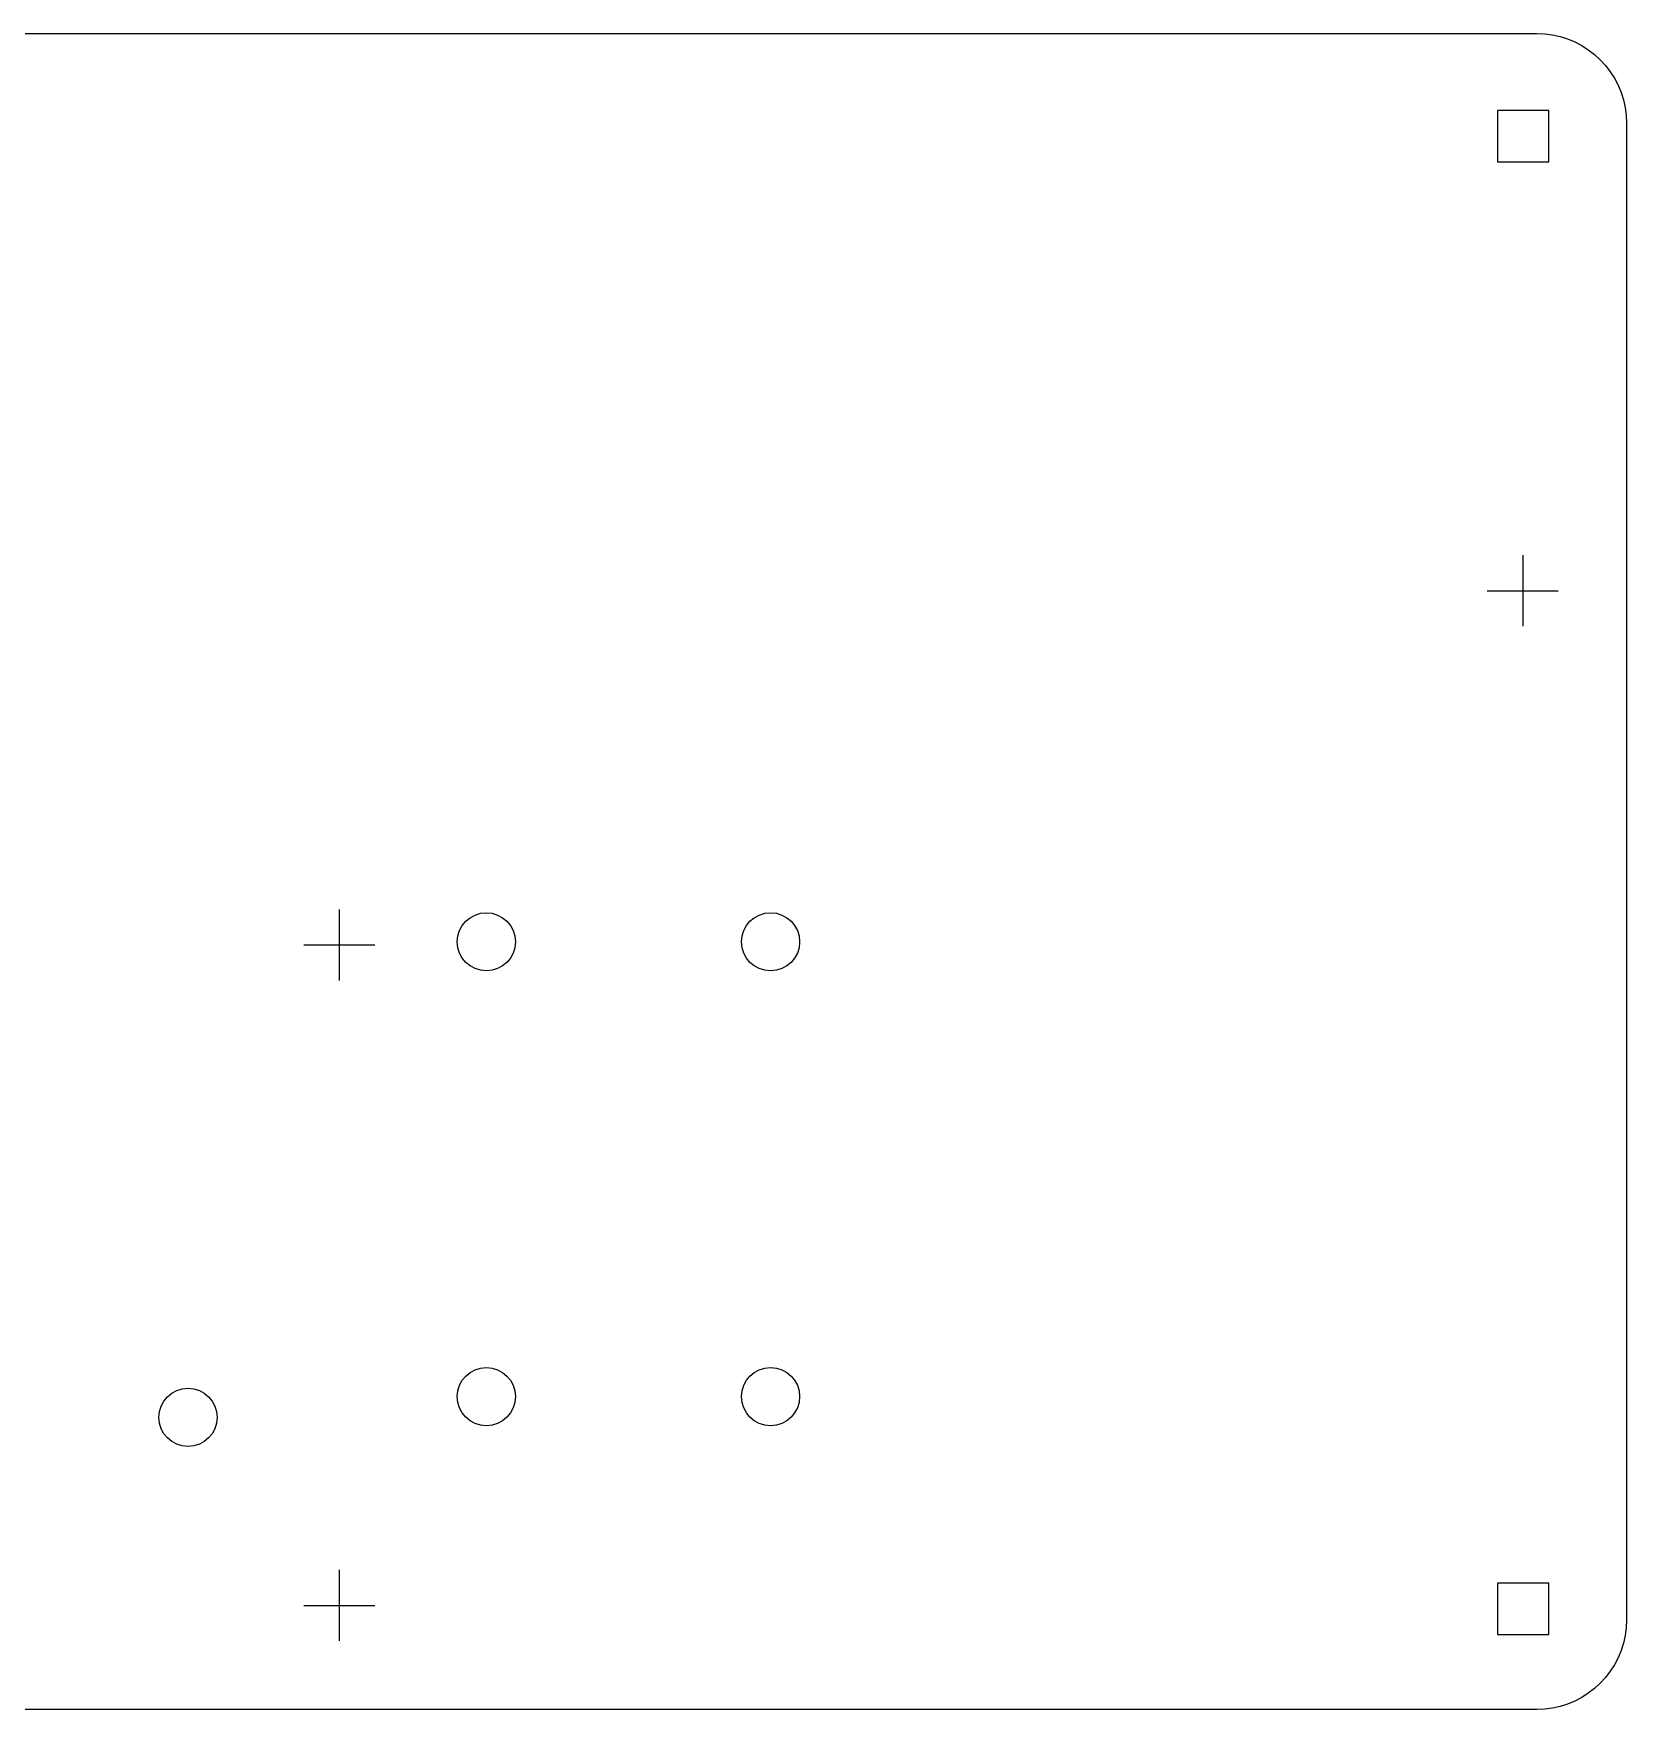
# Model space of a CAD drawing. Header units: millimetres. Extents: x -7 to 136, y -22 to 70.
# Drawn here: x 64.9 to 136.1, y -4.5 to 70.4 of the extents above; entities that cross this region are included whole.
import ezdxf

# ---------------------------------------------------------------- set-up
doc = ezdxf.new("R2010")
doc.units = ezdxf.units.MM
doc.layers.add('BLACK', color=250, linetype='CONTINUOUS')

msp = doc.modelspace()

# ---------------------------------------------------------------- linework, layer by layer
at = {"layer": 'BLACK', "linetype": 'CONTINUOUS'}
for p, q in [((-0.619139, 70.384186), (132.1, 70.384186)), ((132.1, 70.384186), (132.100014, 70.384186)), ((132.100014, 70.384186), (132.448636, 70.368964)), ((132.448636, 70.368964), (132.794604, 70.323415)), ((132.794604, 70.323415), (133.135286, 70.247886)), ((133.135286, 70.247886), (133.468089, 70.142953)), ((133.468089, 70.142953), (133.79048, 70.009413)), ((133.79048, 70.009413), (134.100005, 69.848282)), ((134.100005, 69.848282), (134.394309, 69.660789)), ((134.394309, 69.660789), (134.671152, 69.448358)), ((134.671152, 69.448358), (134.928427, 69.212607)), ((134.928427, 69.212607), (135.164176, 68.955331)), ((135.164176, 68.955331), (135.376605, 68.678486)), ((135.376605, 68.678486), (135.564096, 68.384181)), ((135.564096, 68.384181), (135.725224, 68.074654)), ((135.725224, 68.074654), (135.858762, 67.752263)), ((135.858762, 67.752263), (135.963693, 67.419459)), ((135.963693, 67.419459), (136.03922, 67.078776)), ((132.629921, 66.94906), (130.331801, 66.94906)), ((130.331801, 66.94906), (130.331801, 64.65094)), ((132.629921, 64.65094), (132.629921, 66.94906)), ((136.03922, 67.078776), (136.084766, 66.732808)), ((136.084766, 66.732808), (136.099986, 66.384186)), ((136.099986, 66.384186), (136.1, 66.384186)), ((136.1, 66.384186), (136.1, -0.5)), ((130.331801, 64.65094), (132.629921, 64.65094)), ((131.465833, 47.072561), (131.465833, 43.897561)), ((129.878333, 45.485061), (133.053333, 45.485061)), ((78.58, 31.2475), (78.58, 28.0725)), ((76.9925, 29.66), (80.1675, 29.66)), ((78.58, 1.7375), (78.58, -1.4375)), ((132.629921, 1.14906), (130.331801, 1.14906)), ((130.331801, 1.14906), (130.331801, -1.14906)), ((132.629921, -1.14906), (132.629921, 1.14906)), ((76.9925, 0.15), (80.1675, 0.15)), ((136.1, -0.5), (136.084779, -0.848623)), ((130.331801, -1.14906), (132.629921, -1.14906)), ((136.039231, -1.194593), (135.963703, -1.535276)), ((136.084779, -0.848623), (136.039231, -1.194593)), ((135.725231, -2.190473), (135.564102, -2.5)), ((135.85877, -1.868081), (135.725231, -2.190473)), ((135.963703, -1.535276), (135.85877, -1.868081)), ((135.376608, -2.794306), (135.164178, -3.07115)), ((135.564102, -2.5), (135.376608, -2.794306)), ((134.67115, -3.564178), (134.394306, -3.776608)), ((134.928427, -3.328427), (134.67115, -3.564178)), ((135.164178, -3.07115), (134.928427, -3.328427)), ((132.448623, -4.484779), (132.1, -4.5)), ((132.794593, -4.439231), (132.448623, -4.484779)), ((133.135276, -4.363703), (132.794593, -4.439231)), ((133.468081, -4.25877), (133.135276, -4.363703)), ((133.790473, -4.125231), (133.468081, -4.25877)), ((134.1, -3.964102), (133.790473, -4.125231)), ((134.394306, -3.776608), (134.1, -3.964102)), ((132.1, -4.5), (-0.619139, -4.5))]:
    msp.add_line(p, q, dxfattribs=at)
at = {"layer": 'BLACK'}
for centre in [(85.15, 29.8), (97.85, 29.8), (85.15, 9.48), (97.85, 9.48), (71.82, 8.55)]:
    msp.add_circle(centre, 1.3, dxfattribs=at)

doc.saveas('drawing.dxf')
